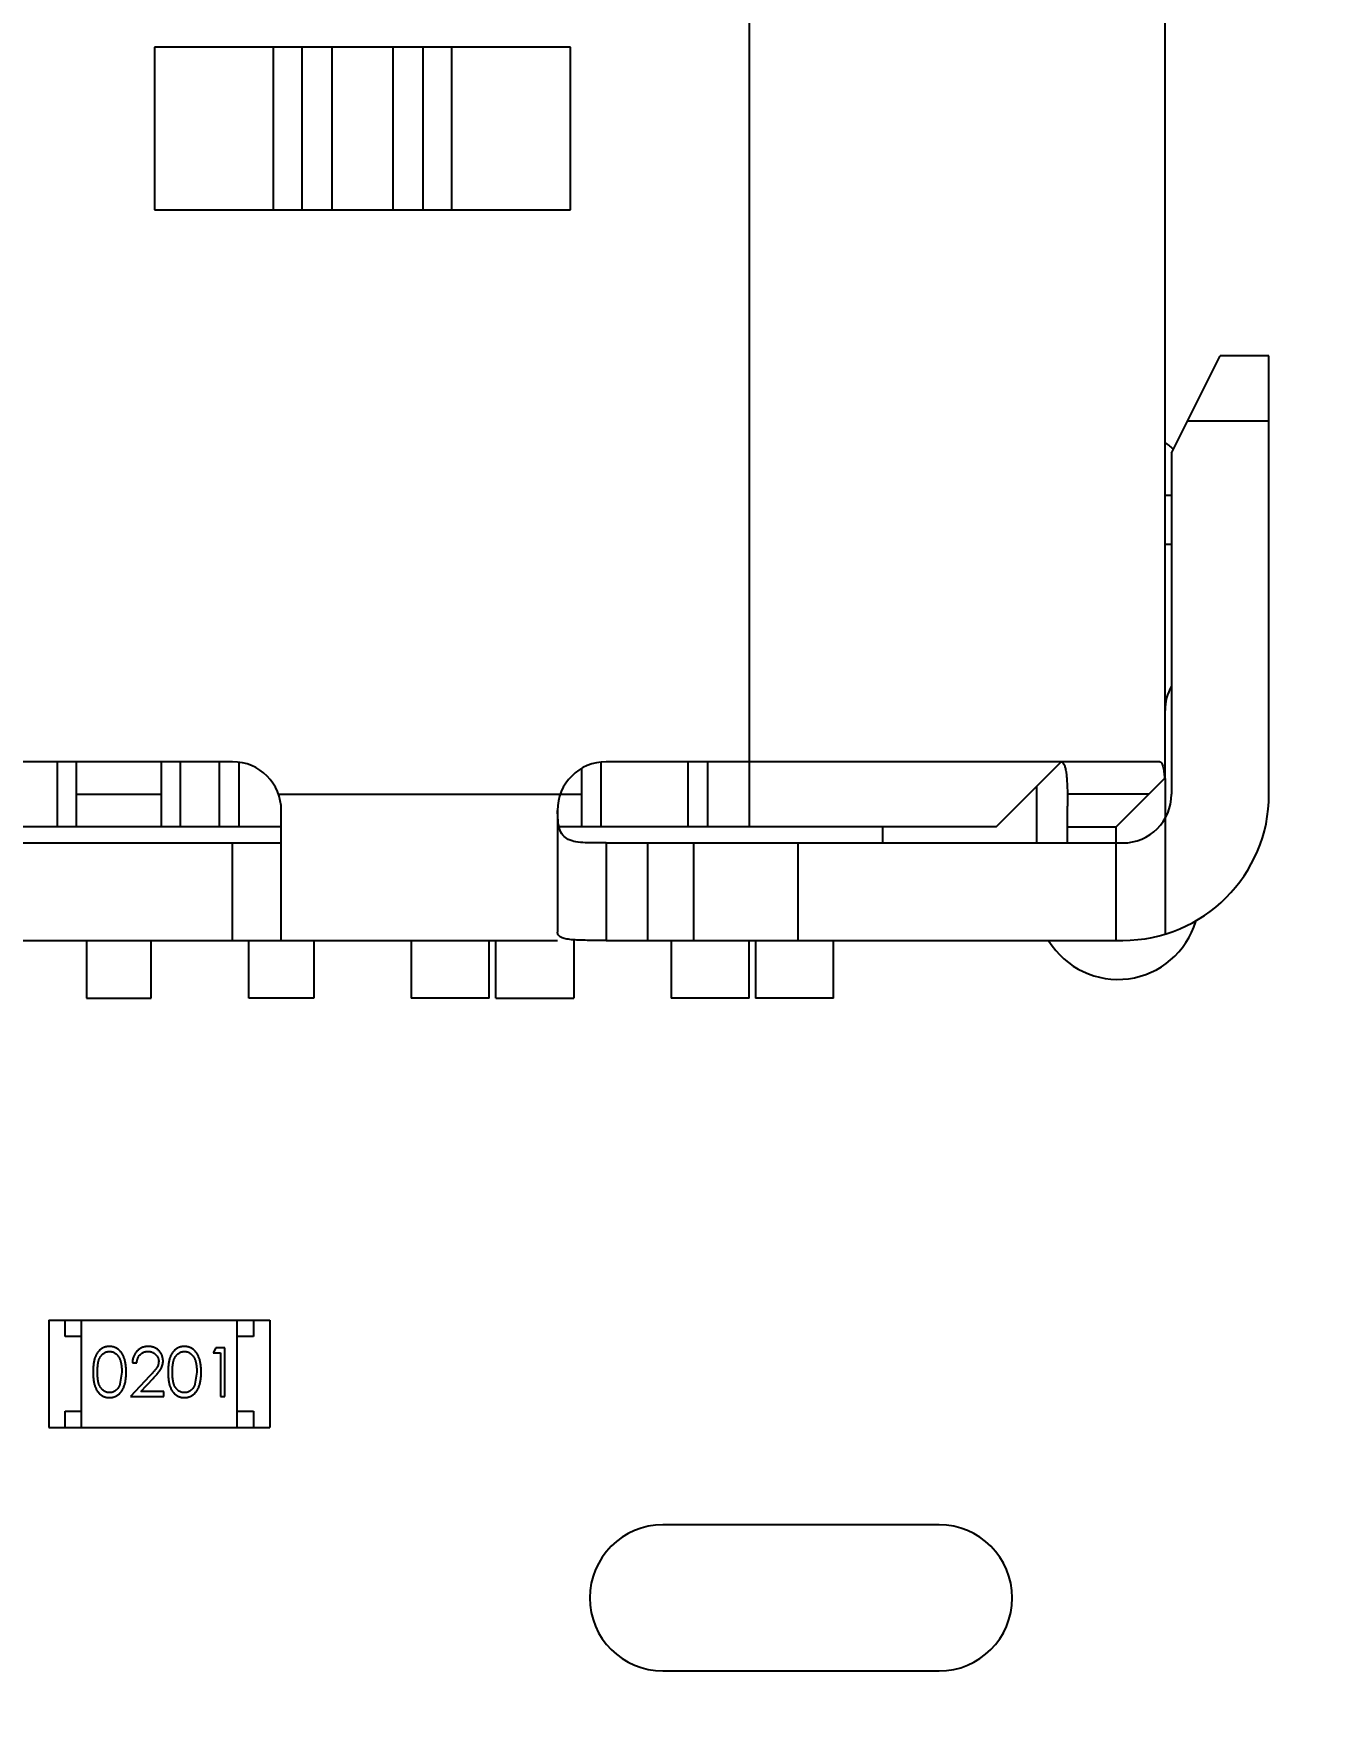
# Model space of a CAD drawing. Header units: inches. Extents: x -37.2 to 29.4, y -3.8 to 37.3.
# Drawn here: x -19.04 to -15.04, y 19.81 to 24.96 of the extents above; entities that cross this region are included whole.
import ezdxf

# ---------------------------------------------------------------- set-up
doc = ezdxf.new("R2010")
doc.units = ezdxf.units.IN
doc.header["$LTSCALE"] = 1.21
doc.header["$MEASUREMENT"] = 0
doc.header["$PDMODE"] = 3
doc.header["$PDSIZE"] = 0.3125
doc.layers.get('0').update_dxf_attribs({"linetype": 'CONTINUOUS'})
doc.layers.get('Defpoints').update_dxf_attribs({"linetype": 'CONTINUOUS'})
doc.layers.add('DIM', color=3, linetype='CONTINUOUS')
doc.styles.get("Standard").update_dxf_attribs({"font": 'txt', "width": 0.8})
doc.dimstyles.get("Standard").update_dxf_attribs({"dimtxt": 0.15625, "dimasz": 0.1875, "dimexe": 0.125, "dimexo": 0.0625, "dimgap": 0.09, "dimtad": 0, "dimtih": 1, "dimtoh": 1, "dimzin": 4, "dimdsep": 46, "dimtxsty": 'STANDARD', "dimblk": '_FILLED', "dimblk1": '_FILLED', "dimblk2": '_FILLED', "dimcen": 0.09, "dimazin": 1, "dimtp": 0.01, "dimtm": 0.01, "dimtfac": 1, "dimtofl": 0, "dimtmove": 0, "dimatfit": 3, "dimldrblk": '_FILLED', "dimfxl": 1, "dimtolj": 1, "dimtzin": 4, "dimarcsym": 0})

# ---------------------------------------------------------------- blocks, each defined once
blk = doc.blocks.new('_FILLED')
at = {"color": 0, "linetype": 'ByBlock'}
blk.add_solid([(0, 0), (-1, 0.1667), (-1, -0.1667)], dxfattribs=at)
blk = doc.blocks.new('*D5')
at = {"layer": 'Defpoints', "color": 0}
for p in [(-36.4962, 28.4485), (-28.0296, 28.4485), (-12.0218, 0.4472)]:
    blk.add_point(p, dxfattribs=at)
at = {"layer": 'DIM', "color": 0, "lineweight": -2}
for p, q in [((-28.0921, 28.4485), (-36.6212, 28.4485)), ((-36.4962, 27.4485), (-36.4962, 16.0045)), ((-36.4962, 1.4472), (-36.4962, 12.8912)), ((-12.0843, 0.4472), (-36.6212, 0.4472))]:
    blk.add_line(p, q, dxfattribs=at)
for p, rotation in [((-36.4962, 28.4485), 90), ((-36.4962, 0.4472), 270)]:
    blk.add_blockref('_FILLED', p, dxfattribs=dict(at, rotation=rotation))
at = {"layer": 'DIM', "color": 0, "insert": (-36.4962, 14.4478), "char_height": 1, "attachment_point": 5, "rotation": 90}
blk.add_mtext('\\A1;28.00', dxfattribs=at)

msp = doc.modelspace()

# ---------------------------------------------------------------- linework, layer by layer
at = {"color": 7, "linetype": 'Continuous'}
for p, q in [((-16.84, 29.7021), (-16.84, 22.5221)), ((-15.56, 22.6721), (-15.56, 29.7021)), ((-18.6703, 24.9221), (-18.6703, 24.4221)), ((-17.3898, 24.9221), (-18.6703, 24.9221)), ((-18.3042, 24.4221), (-18.3042, 24.9221)), ((-18.2156, 24.4221), (-18.2156, 24.9221)), ((-18.124, 24.9221), (-18.124, 24.4221)), ((-17.936, 24.4221), (-17.936, 24.9221)), ((-17.8445, 24.9221), (-17.8445, 24.4221)), ((-17.7559, 24.9221), (-17.7559, 24.4221)), ((-17.3898, 24.4221), (-17.3898, 24.9221)), ((-18.6703, 24.4221), (-17.3898, 24.4221)), ((-15.54, 23.6721), (-15.39, 23.9721)), ((-15.24, 23.9721), (-15.39, 23.9721)), ((-15.24, 22.6221), (-15.24, 23.9721)), ((-15.49, 23.7721), (-15.24, 23.7721)), ((-15.54, 23.6721), (-15.54, 22.6221)), ((-15.54, 23.5421), (-15.56, 23.5421)), ((-15.56, 23.3921), (-15.54, 23.3921)), ((-18.43, 22.7221), (-21.63, 22.7221)), ((-18.97, 22.7221), (-18.97, 22.5221)), ((-18.91, 22.5221), (-18.91, 22.7221)), ((-18.65, 22.7221), (-18.65, 22.5221)), ((-18.59, 22.5221), (-18.59, 22.7221)), ((-18.47, 22.5221), (-18.47, 22.7221)), ((-18.41, 22.5221), (-18.41, 22.719)), ((-17.355, 22.5221), (-17.355, 22.7004)), ((-17.295, 22.5221), (-17.295, 22.7198)), ((-15.5758, 22.7221), (-17.28, 22.7221)), ((-17.0275, 22.5221), (-17.0275, 22.7221)), ((-16.9675, 22.5221), (-16.9675, 22.7221)), ((-16.08, 22.5221), (-15.88, 22.7221)), ((-15.9551, 22.6471), (-15.9551, 22.4721)), ((-15.71, 22.5221), (-15.5617, 22.6704)), ((-15.56, 22.6704), (-15.56, 22.1913)), ((-18.91, 22.6221), (-18.65, 22.6221)), ((-18.2886, 22.6221), (-17.355, 22.6221)), ((-15.61, 22.6221), (-15.8604, 22.6221)), ((-15.8604, 22.6221), (-15.86, 22.5858)), ((-15.86, 22.4721), (-15.86, 22.5858)), ((-18.28, 22.1721), (-18.28, 22.5721)), ((-17.43, 22.5721), (-17.43, 22.1978)), ((-18.28, 22.5221), (-21.78, 22.5221)), ((-16.08, 22.5221), (-17.4242, 22.5221)), ((-16.43, 22.5221), (-16.43, 22.4721)), ((-15.86, 22.5221), (-15.71, 22.5221)), ((-15.71, 22.1721), (-15.71, 22.5221)), ((-21.78, 22.4721), (-18.28, 22.4721)), ((-18.43, 22.1721), (-18.43, 22.4721)), ((-17.28, 22.4721), (-17.28, 22.1721)), ((-17.28, 22.4721), (-15.69, 22.4721)), ((-17.1516, 22.1721), (-17.1516, 22.4721)), ((-17.0111, 22.4721), (-17.0111, 22.1721)), ((-16.6903, 22.4721), (-16.6903, 22.1721)), ((-22.63, 22.1721), (-17.43, 22.1721)), ((-18.88, 22.1721), (-18.88, 21.9939)), ((-18.68, 21.9939), (-18.68, 22.1721)), ((-18.38, 21.9939), (-18.38, 22.1721)), ((-18.18, 22.1721), (-18.18, 21.9939)), ((-17.88, 22.1721), (-17.88, 21.9939)), ((-17.64, 21.9939), (-17.64, 22.1721)), ((-17.62, 21.9939), (-17.62, 22.1721)), ((-17.38, 22.1721), (-17.38, 21.9939)), ((-17.28, 22.1721), (-15.69, 22.1721)), ((-17.08, 22.1721), (-17.08, 21.9939)), ((-16.84, 21.9939), (-16.84, 22.1721)), ((-16.82, 22.1721), (-16.82, 21.9939)), ((-16.58, 21.9939), (-16.58, 22.1721)), ((-18.88, 21.9939), (-18.68, 21.9939)), ((-18.18, 21.9939), (-18.38, 21.9939)), ((-17.64, 21.9939), (-17.88, 21.9939)), ((-17.62, 21.9939), (-17.38, 21.9939)), ((-16.84, 21.9939), (-17.08, 21.9939)), ((-16.58, 21.9939), (-16.82, 21.9939)), ((-18.9953, 21.0027), (-18.9953, 20.6727)), ((-18.9953, 21.0027), (-18.3153, 21.0026)), ((-18.9453, 20.9527), (-18.9453, 21.0027)), ((-18.8953, 20.6727), (-18.8953, 21.0027)), ((-18.4153, 20.6726), (-18.4153, 21.0026)), ((-18.3653, 21.0026), (-18.3653, 20.9526)), ((-18.3153, 21.0026), (-18.3153, 20.6726)), ((-18.8953, 20.9527), (-18.9453, 20.9527)), ((-18.3653, 20.9526), (-18.4153, 20.9526)), ((-18.4813, 20.9179), (-18.4901, 20.9025)), ((-18.4901, 20.9025), (-18.467, 20.9025)), ((-18.4535, 20.9179), (-18.4813, 20.9179)), ((-18.467, 20.9025), (-18.467, 20.7679)), ((-18.4535, 20.7679), (-18.4535, 20.9179)), ((-18.7708, 20.8429), (-18.7765, 20.8052)), ((-18.6857, 20.83), (-18.7439, 20.7679)), ((-18.7381, 20.8718), (-18.7247, 20.8718)), ((-18.5401, 20.8429), (-18.5457, 20.8052)), ((-18.7118, 20.7833), (-18.6743, 20.8234)), ((-18.642, 20.7833), (-18.7118, 20.7833)), ((-18.642, 20.7679), (-18.642, 20.7833)), ((-18.9453, 20.6727), (-18.9453, 20.7227)), ((-18.9453, 20.7227), (-18.8953, 20.7227)), ((-18.7439, 20.7679), (-18.642, 20.7679)), ((-18.467, 20.7679), (-18.4535, 20.7679)), ((-18.4153, 20.7226), (-18.3653, 20.7226)), ((-18.3653, 20.7226), (-18.3653, 20.6726)), ((-18.9953, 20.6727), (-18.3153, 20.6726)), ((-16.2553, 20.3725), (-17.1053, 20.3726)), ((-17.1053, 19.9226), (-16.2553, 19.9225))]:
    msp.add_line(p, q, dxfattribs=at)
for centre, radius, start, end in [((-15.705, 23.502), 0.25, 46.5987, 54.0381), ((-15.41, 22.88), 0.15, 150.0959, 180), ((-18.43, 22.5721), 0.15, 0, 90), ((-17.28, 22.5721), 0.15, 90, 180), ((-15.69, 22.6221), 0.45, 270, 0), ((-15.69, 22.6221), 0.15, 270, 0), ((-15.7051, 22.302), 0.25, 211.8469, 343.4185), ((-17.1053, 20.1476), 0.225, 89.9955, 269.9955), ((-16.2553, 20.1475), 0.225, 269.9955, 89.9955)]:
    msp.add_arc(centre, radius, start, end, dxfattribs=at)
for points, knots in [([(-15.8807, 22.7221), (-15.8789, 22.7221), (-15.8749, 22.7205), (-15.8707, 22.7146), (-15.8674, 22.7059), (-15.8649, 22.6943), (-15.863, 22.6798), (-15.8611, 22.6555), (-15.8606, 22.6359), (-15.8604, 22.6221)], [0, 0, 0, 0, 0.049898, 0.113038, 0.199102, 0.310754, 0.447995, 0.609955, 1, 1, 1, 1]), ([(-15.5758, 22.7221), (-15.5748, 22.7221), (-15.5726, 22.7214), (-15.5702, 22.7185), (-15.5681, 22.7142), (-15.5654, 22.7054), (-15.5631, 22.6906), (-15.5621, 22.6778), (-15.5617, 22.6704)], [0, 0, 0, 0, 0.051434, 0.114616, 0.198862, 0.307857, 0.603691, 1, 1, 1, 1]), ([(-17.28, 22.4721), (-17.2911, 22.4721), (-17.3128, 22.4721), (-17.3439, 22.4724), (-17.372, 22.4747), (-17.3963, 22.4809), (-17.415, 22.4952), (-17.425, 22.5171), (-17.4289, 22.5432), (-17.4296, 22.5621), (-17.4298, 22.5721)], [0, 0, 0, 0, 0.152712, 0.297903, 0.428287, 0.53978, 0.63798, 0.740984, 0.861776, 1, 1, 1, 1]), ([(-17.28, 22.1721), (-17.2899, 22.1721), (-17.3092, 22.1721), (-17.3373, 22.1722), (-17.3631, 22.1726), (-17.3857, 22.1739), (-17.4043, 22.1765), (-17.4183, 22.1808), (-17.428, 22.1878), (-17.43, 22.1947), (-17.43, 22.1978)], [0, 0, 0, 0, 0.184568, 0.362245, 0.525436, 0.668087, 0.785345, 0.875124, 0.941747, 1, 1, 1, 1]), ([(-18.8091, 20.9218), (-18.8103, 20.9218), (-18.8127, 20.9217), (-18.8161, 20.9213), (-18.8195, 20.9207), (-18.8228, 20.9197), (-18.826, 20.9186), (-18.8291, 20.9171), (-18.8321, 20.9154), (-18.8351, 20.9134), (-18.8379, 20.9112), (-18.8406, 20.9088), (-18.843, 20.906), (-18.8454, 20.9031), (-18.8475, 20.8999), (-18.8495, 20.8964), (-18.8514, 20.8927), (-18.853, 20.8888), (-18.8545, 20.8845), (-18.8558, 20.8798), (-18.8569, 20.8747), (-18.8577, 20.8691), (-18.8584, 20.8631), (-18.8589, 20.8568), (-18.8593, 20.85), (-18.8593, 20.8453), (-18.8593, 20.8429)], [0, 0, 0, 0, 0.033742, 0.066533, 0.099153, 0.13154, 0.164087, 0.196563, 0.229707, 0.263315, 0.297504, 0.331686, 0.366482, 0.4021, 0.438958, 0.476748, 0.515985, 0.556589, 0.599519, 0.645765, 0.695487, 0.748721, 0.805687, 0.866754, 0.931405, 1, 1, 1, 1]), ([(-18.8458, 20.8429), (-18.8458, 20.845), (-18.8458, 20.8489), (-18.8456, 20.8545), (-18.8452, 20.8598), (-18.8447, 20.8647), (-18.8441, 20.8692), (-18.8433, 20.8734), (-18.8424, 20.8771), (-18.8413, 20.8805), (-18.84, 20.8837), (-18.8387, 20.8866), (-18.8372, 20.8893), (-18.8355, 20.8918), (-18.8338, 20.8941), (-18.8319, 20.8962), (-18.8299, 20.8982), (-18.827, 20.9004), (-18.8233, 20.9028), (-18.8186, 20.9049), (-18.8137, 20.9061), (-18.8103, 20.9063), (-18.8087, 20.9064)], [0, 0, 0, 0, 0.073302, 0.142286, 0.206253, 0.266017, 0.321612, 0.372532, 0.419497, 0.462398, 0.502825, 0.541489, 0.579034, 0.615143, 0.650298, 0.684912, 0.718701, 0.752189, 0.817245, 0.879117, 0.939613, 1, 1, 1, 1]), ([(-18.7574, 20.8429), (-18.7574, 20.8452), (-18.7575, 20.8497), (-18.7577, 20.8562), (-18.7583, 20.8624), (-18.759, 20.8683), (-18.76, 20.8738), (-18.7611, 20.8789), (-18.7626, 20.8836), (-18.7641, 20.8881), (-18.766, 20.8921), (-18.7679, 20.896), (-18.77, 20.8995), (-18.7722, 20.9028), (-18.7747, 20.9059), (-18.7772, 20.9086), (-18.7799, 20.9112), (-18.7828, 20.9134), (-18.7858, 20.9154), (-18.7889, 20.9171), (-18.792, 20.9186), (-18.7953, 20.9197), (-18.7986, 20.9207), (-18.8021, 20.9213), (-18.8056, 20.9217), (-18.8079, 20.9218), (-18.8091, 20.9218)], [0, 0, 0, 0, 0.065278, 0.127205, 0.186168, 0.241675, 0.294115, 0.343609, 0.390387, 0.434463, 0.476646, 0.517002, 0.555936, 0.593716, 0.630057, 0.665601, 0.700745, 0.734917, 0.768681, 0.802087, 0.834849, 0.867433, 0.900138, 0.932806, 0.966212, 1, 1, 1, 1]), ([(-18.8087, 20.9064), (-18.807, 20.9063), (-18.8038, 20.9061), (-18.7989, 20.9049), (-18.7942, 20.9028), (-18.7905, 20.9004), (-18.7876, 20.8981), (-18.7856, 20.8961), (-18.7836, 20.8939), (-18.7818, 20.8914), (-18.7801, 20.8887), (-18.7786, 20.8858), (-18.7771, 20.8826), (-18.7758, 20.8792), (-18.7747, 20.8755), (-18.7736, 20.8716), (-18.7728, 20.8674), (-18.772, 20.863), (-18.7715, 20.8583), (-18.7711, 20.8534), (-18.7709, 20.8483), (-18.7709, 20.8447), (-18.7708, 20.8429)], [0, 0, 0, 0, 0.059689, 0.119507, 0.181075, 0.246162, 0.279894, 0.314468, 0.350403, 0.387474, 0.426147, 0.466624, 0.508745, 0.553328, 0.600058, 0.649177, 0.700552, 0.754894, 0.811825, 0.871514, 0.934319, 1, 1, 1, 1]), ([(-18.6892, 20.9218), (-18.6909, 20.9217), (-18.6942, 20.9217), (-18.699, 20.921), (-18.7036, 20.9199), (-18.7081, 20.9183), (-18.7123, 20.9163), (-18.7163, 20.9139), (-18.7201, 20.9111), (-18.7237, 20.9078), (-18.7269, 20.9041), (-18.7298, 20.9002), (-18.7323, 20.8961), (-18.7343, 20.8917), (-18.7359, 20.8871), (-18.7371, 20.8822), (-18.7379, 20.8771), (-18.738, 20.8736), (-18.7381, 20.8718)], [0, 0, 0, 0, 0.06445, 0.126725, 0.187421, 0.247417, 0.306749, 0.366595, 0.427749, 0.490235, 0.553031, 0.614805, 0.676505, 0.738096, 0.801021, 0.864897, 0.931209, 1, 1, 1, 1]), ([(-18.7247, 20.8718), (-18.7245, 20.8731), (-18.7243, 20.8757), (-18.7236, 20.8795), (-18.7226, 20.883), (-18.7214, 20.8864), (-18.7199, 20.8894), (-18.7181, 20.8923), (-18.7161, 20.895), (-18.7139, 20.8973), (-18.7114, 20.8994), (-18.7088, 20.9013), (-18.706, 20.9029), (-18.7031, 20.9042), (-18.7, 20.9052), (-18.6968, 20.9059), (-18.6934, 20.9063), (-18.6911, 20.9064), (-18.6899, 20.9064)], [0, 0, 0, 0, 0.073648, 0.143686, 0.210962, 0.275557, 0.338064, 0.399311, 0.4594, 0.51934, 0.579024, 0.637809, 0.695959, 0.754122, 0.813113, 0.873453, 0.935561, 1, 1, 1, 1]), ([(-18.6899, 20.9064), (-18.6888, 20.9064), (-18.6866, 20.9063), (-18.6834, 20.9059), (-18.6802, 20.9052), (-18.6773, 20.9042), (-18.6744, 20.9029), (-18.6717, 20.9014), (-18.6692, 20.8995), (-18.6668, 20.8974), (-18.6646, 20.8952), (-18.6627, 20.8927), (-18.661, 20.8902), (-18.6597, 20.8876), (-18.6586, 20.8848), (-18.6579, 20.882), (-18.6574, 20.879), (-18.6574, 20.877), (-18.6574, 20.876)], [0, 0, 0, 0, 0.068027, 0.133505, 0.19695, 0.26027, 0.322741, 0.384982, 0.448465, 0.513424, 0.578224, 0.640011, 0.700094, 0.760067, 0.819012, 0.877878, 0.938035, 1, 1, 1, 1]), ([(-18.6439, 20.8772), (-18.644, 20.8787), (-18.644, 20.8816), (-18.6446, 20.8859), (-18.6456, 20.89), (-18.6469, 20.8941), (-18.6488, 20.8979), (-18.6509, 20.9016), (-18.6535, 20.9052), (-18.6564, 20.9085), (-18.6596, 20.9117), (-18.6631, 20.9143), (-18.6669, 20.9166), (-18.6709, 20.9186), (-18.6751, 20.92), (-18.6796, 20.921), (-18.6843, 20.9217), (-18.6876, 20.9217), (-18.6892, 20.9218)], [0, 0, 0, 0, 0.06271, 0.123347, 0.183401, 0.242828, 0.302097, 0.36242, 0.423725, 0.487032, 0.550491, 0.612709, 0.674265, 0.73617, 0.799211, 0.863483, 0.930525, 1, 1, 1, 1]), ([(-18.6743, 20.8234), (-18.6728, 20.8249), (-18.6701, 20.8279), (-18.6661, 20.8322), (-18.6625, 20.8364), (-18.6594, 20.8402), (-18.6565, 20.8439), (-18.654, 20.8472), (-18.6519, 20.8504), (-18.6496, 20.8542), (-18.6473, 20.859), (-18.6454, 20.8649), (-18.6441, 20.8709), (-18.644, 20.8751), (-18.6439, 20.8772)], [0, 0, 0, 0, 0.09953, 0.192079, 0.277712, 0.357454, 0.429648, 0.495771, 0.555538, 0.608657, 0.707578, 0.804328, 0.901298, 1, 1, 1, 1]), ([(-18.5784, 20.9218), (-18.5796, 20.9217), (-18.5819, 20.9217), (-18.5853, 20.9213), (-18.5887, 20.9206), (-18.592, 20.9197), (-18.5952, 20.9185), (-18.5983, 20.9171), (-18.6014, 20.9154), (-18.6043, 20.9134), (-18.6071, 20.9112), (-18.6098, 20.9088), (-18.6123, 20.906), (-18.6146, 20.9031), (-18.6167, 20.8999), (-18.6188, 20.8964), (-18.6206, 20.8927), (-18.6223, 20.8887), (-18.6237, 20.8844), (-18.625, 20.8797), (-18.6261, 20.8746), (-18.627, 20.8691), (-18.6277, 20.8631), (-18.6282, 20.8567), (-18.6285, 20.8499), (-18.6285, 20.8453), (-18.6285, 20.8429)], [0, 0, 0, 0, 0.033742, 0.066533, 0.099153, 0.13154, 0.164087, 0.196563, 0.229707, 0.263315, 0.297504, 0.331686, 0.366482, 0.4021, 0.438958, 0.476748, 0.515985, 0.556589, 0.599519, 0.645765, 0.695487, 0.748721, 0.805687, 0.866754, 0.931405, 1, 1, 1, 1]), ([(-18.6151, 20.8429), (-18.6151, 20.8449), (-18.615, 20.8488), (-18.6148, 20.8545), (-18.6144, 20.8598), (-18.6139, 20.8647), (-18.6133, 20.8692), (-18.6125, 20.8733), (-18.6116, 20.8771), (-18.6105, 20.8805), (-18.6092, 20.8836), (-18.6079, 20.8865), (-18.6064, 20.8892), (-18.6048, 20.8917), (-18.603, 20.8941), (-18.6011, 20.8962), (-18.5991, 20.8981), (-18.5962, 20.9004), (-18.5925, 20.9027), (-18.5878, 20.9049), (-18.5829, 20.9061), (-18.5796, 20.9063), (-18.5779, 20.9064)], [0, 0, 0, 0, 0.073302, 0.142286, 0.206253, 0.266017, 0.321612, 0.372532, 0.419497, 0.462398, 0.502825, 0.541489, 0.579034, 0.615143, 0.650298, 0.684912, 0.718701, 0.752189, 0.817245, 0.879117, 0.939613, 1, 1, 1, 1]), ([(-18.5266, 20.8429), (-18.5266, 20.8452), (-18.5267, 20.8496), (-18.527, 20.8562), (-18.5275, 20.8624), (-18.5283, 20.8683), (-18.5292, 20.8737), (-18.5304, 20.8789), (-18.5318, 20.8836), (-18.5334, 20.888), (-18.5352, 20.8921), (-18.5371, 20.896), (-18.5392, 20.8995), (-18.5415, 20.9028), (-18.5439, 20.9058), (-18.5464, 20.9086), (-18.5492, 20.9111), (-18.552, 20.9134), (-18.555, 20.9154), (-18.5581, 20.9171), (-18.5613, 20.9185), (-18.5645, 20.9197), (-18.5679, 20.9206), (-18.5713, 20.9213), (-18.5748, 20.9217), (-18.5772, 20.9217), (-18.5784, 20.9218)], [0, 0, 0, 0, 0.065278, 0.127205, 0.186168, 0.241675, 0.294115, 0.343609, 0.390387, 0.434463, 0.476646, 0.517002, 0.555936, 0.593716, 0.630057, 0.665601, 0.700745, 0.734917, 0.768681, 0.802087, 0.834849, 0.867433, 0.900138, 0.932806, 0.966212, 1, 1, 1, 1]), ([(-18.5779, 20.9064), (-18.5763, 20.9063), (-18.573, 20.9061), (-18.5681, 20.9049), (-18.5635, 20.9027), (-18.5597, 20.9004), (-18.5569, 20.8981), (-18.5548, 20.8961), (-18.5529, 20.8939), (-18.5511, 20.8914), (-18.5494, 20.8887), (-18.5478, 20.8857), (-18.5464, 20.8826), (-18.5451, 20.8791), (-18.5439, 20.8755), (-18.5428, 20.8716), (-18.542, 20.8674), (-18.5413, 20.863), (-18.5408, 20.8583), (-18.5403, 20.8534), (-18.5401, 20.8482), (-18.5401, 20.8447), (-18.5401, 20.8429)], [0, 0, 0, 0, 0.059689, 0.119507, 0.181075, 0.246162, 0.279894, 0.314468, 0.350403, 0.387474, 0.426147, 0.466624, 0.508745, 0.553328, 0.600058, 0.649177, 0.700552, 0.754894, 0.811825, 0.871514, 0.934319, 1, 1, 1, 1]), ([(-18.8593, 20.8429), (-18.8593, 20.8405), (-18.8593, 20.8359), (-18.8589, 20.8291), (-18.8585, 20.8227), (-18.8577, 20.8168), (-18.8568, 20.8113), (-18.8558, 20.8061), (-18.8544, 20.8014), (-18.8529, 20.7971), (-18.8512, 20.7931), (-18.8494, 20.7893), (-18.8474, 20.7859), (-18.8452, 20.7827), (-18.8429, 20.7797), (-18.8404, 20.777), (-18.8378, 20.7745), (-18.835, 20.7723), (-18.832, 20.7704), (-18.829, 20.7687), (-18.8259, 20.7673), (-18.8227, 20.7661), (-18.8195, 20.7652), (-18.8161, 20.7646), (-18.8127, 20.7641), (-18.8103, 20.7641), (-18.8091, 20.7641)], [0, 0, 0, 0, 0.068113, 0.132564, 0.193427, 0.250218, 0.303569, 0.353576, 0.400235, 0.443586, 0.484619, 0.524292, 0.56238, 0.599049, 0.63494, 0.669782, 0.704009, 0.737842, 0.771098, 0.803896, 0.836415, 0.868639, 0.900715, 0.933378, 0.966213, 1, 1, 1, 1]), ([(-18.8087, 20.7795), (-18.8103, 20.7796), (-18.8137, 20.7797), (-18.8185, 20.781), (-18.8233, 20.7831), (-18.827, 20.7855), (-18.8299, 20.7878), (-18.8319, 20.7897), (-18.8338, 20.7919), (-18.8356, 20.7942), (-18.8372, 20.7967), (-18.8387, 20.7994), (-18.8401, 20.8023), (-18.8413, 20.8054), (-18.8424, 20.8088), (-18.8433, 20.8126), (-18.8441, 20.8167), (-18.8447, 20.8212), (-18.8452, 20.8261), (-18.8456, 20.8314), (-18.8458, 20.837), (-18.8458, 20.8409), (-18.8458, 20.8429)], [0, 0, 0, 0, 0.060034, 0.120278, 0.182348, 0.247919, 0.281641, 0.315701, 0.350322, 0.385703, 0.421819, 0.459196, 0.497866, 0.538301, 0.58121, 0.628183, 0.679403, 0.734699, 0.794074, 0.858416, 0.927049, 1, 1, 1, 1]), ([(-18.8091, 20.7641), (-18.808, 20.7641), (-18.8056, 20.7641), (-18.8021, 20.7646), (-18.7986, 20.7652), (-18.7953, 20.7662), (-18.792, 20.7674), (-18.7888, 20.7688), (-18.7857, 20.7706), (-18.7827, 20.7726), (-18.7798, 20.7748), (-18.7771, 20.7774), (-18.7745, 20.7801), (-18.7721, 20.7832), (-18.7698, 20.7865), (-18.7678, 20.79), (-18.7658, 20.7938), (-18.7641, 20.7979), (-18.7624, 20.8023), (-18.7611, 20.807), (-18.7599, 20.8121), (-18.759, 20.8176), (-18.7583, 20.8234), (-18.7577, 20.8296), (-18.7575, 20.8361), (-18.7574, 20.8406), (-18.7574, 20.8429)], [0, 0, 0, 0, 0.033824, 0.067298, 0.10028, 0.133019, 0.165736, 0.198792, 0.232372, 0.266409, 0.301016, 0.336196, 0.371972, 0.408574, 0.446394, 0.485225, 0.525372, 0.567224, 0.611081, 0.65775, 0.70702, 0.759235, 0.814484, 0.873227, 0.934937, 1, 1, 1, 1]), ([(-18.6574, 20.876), (-18.6574, 20.8743), (-18.6576, 20.8711), (-18.6586, 20.8663), (-18.6603, 20.8617), (-18.6623, 20.8579), (-18.6643, 20.8548), (-18.6662, 20.8521), (-18.6686, 20.8491), (-18.6712, 20.8459), (-18.6743, 20.8423), (-18.6778, 20.8385), (-18.6816, 20.8343), (-18.6843, 20.8315), (-18.6857, 20.83)], [0, 0, 0, 0, 0.088014, 0.174976, 0.2638, 0.355443, 0.406413, 0.465519, 0.533076, 0.609353, 0.693899, 0.787171, 0.889197, 1, 1, 1, 1]), ([(-18.6285, 20.8429), (-18.6285, 20.8405), (-18.6285, 20.8358), (-18.6282, 20.8291), (-18.6277, 20.8227), (-18.627, 20.8168), (-18.6261, 20.8112), (-18.625, 20.8061), (-18.6237, 20.8014), (-18.6222, 20.797), (-18.6205, 20.793), (-18.6186, 20.7893), (-18.6166, 20.7858), (-18.6144, 20.7826), (-18.6121, 20.7797), (-18.6097, 20.7769), (-18.607, 20.7745), (-18.6042, 20.7723), (-18.6013, 20.7704), (-18.5983, 20.7687), (-18.5952, 20.7672), (-18.592, 20.7661), (-18.5887, 20.7652), (-18.5854, 20.7645), (-18.5819, 20.7641), (-18.5796, 20.7641), (-18.5784, 20.7641)], [0, 0, 0, 0, 0.068113, 0.132564, 0.193427, 0.250218, 0.303569, 0.353576, 0.400235, 0.443586, 0.484619, 0.524292, 0.56238, 0.599049, 0.63494, 0.669782, 0.704009, 0.737842, 0.771098, 0.803896, 0.836415, 0.868639, 0.900715, 0.933378, 0.966213, 1, 1, 1, 1]), ([(-18.5779, 20.7795), (-18.5796, 20.7795), (-18.5829, 20.7797), (-18.5878, 20.781), (-18.5925, 20.7831), (-18.5963, 20.7855), (-18.5991, 20.7878), (-18.6012, 20.7897), (-18.6031, 20.7918), (-18.6048, 20.7941), (-18.6065, 20.7967), (-18.6079, 20.7994), (-18.6093, 20.8023), (-18.6105, 20.8054), (-18.6116, 20.8088), (-18.6125, 20.8126), (-18.6133, 20.8167), (-18.614, 20.8212), (-18.6144, 20.8261), (-18.6148, 20.8314), (-18.615, 20.837), (-18.6151, 20.8409), (-18.6151, 20.8429)], [0, 0, 0, 0, 0.060034, 0.120278, 0.182348, 0.247919, 0.281641, 0.315701, 0.350322, 0.385703, 0.421819, 0.459196, 0.497866, 0.538301, 0.58121, 0.628183, 0.679403, 0.734699, 0.794074, 0.858416, 0.927049, 1, 1, 1, 1]), ([(-18.5784, 20.7641), (-18.5772, 20.7641), (-18.5748, 20.7641), (-18.5713, 20.7646), (-18.5679, 20.7652), (-18.5645, 20.7662), (-18.5613, 20.7674), (-18.5581, 20.7688), (-18.555, 20.7706), (-18.552, 20.7725), (-18.5491, 20.7748), (-18.5463, 20.7773), (-18.5437, 20.7801), (-18.5413, 20.7832), (-18.5391, 20.7865), (-18.537, 20.79), (-18.5351, 20.7938), (-18.5333, 20.7979), (-18.5317, 20.8023), (-18.5304, 20.807), (-18.5292, 20.8121), (-18.5282, 20.8176), (-18.5275, 20.8234), (-18.527, 20.8296), (-18.5267, 20.8361), (-18.5266, 20.8406), (-18.5266, 20.8429)], [0, 0, 0, 0, 0.033824, 0.067298, 0.10028, 0.133019, 0.165736, 0.198792, 0.232372, 0.266409, 0.301016, 0.336196, 0.371972, 0.408574, 0.446394, 0.485225, 0.525372, 0.567224, 0.611081, 0.65775, 0.70702, 0.759235, 0.814484, 0.873227, 0.934937, 1, 1, 1, 1]), ([(-18.7765, 20.8052), (-18.7769, 20.8042), (-18.7777, 20.8021), (-18.779, 20.7992), (-18.7805, 20.7965), (-18.7821, 20.7939), (-18.7838, 20.7916), (-18.7857, 20.7895), (-18.7877, 20.7876), (-18.7905, 20.7853), (-18.7942, 20.783), (-18.7989, 20.781), (-18.8037, 20.7797), (-18.807, 20.7795), (-18.8087, 20.7795)], [0, 0, 0, 0, 0.075949, 0.148549, 0.218996, 0.286119, 0.351826, 0.416074, 0.478265, 0.540325, 0.660405, 0.774606, 0.887187, 1, 1, 1, 1]), ([(-18.5457, 20.8052), (-18.5461, 20.8042), (-18.5469, 20.8021), (-18.5482, 20.7992), (-18.5497, 20.7965), (-18.5513, 20.7939), (-18.553, 20.7916), (-18.5549, 20.7895), (-18.5569, 20.7876), (-18.5597, 20.7853), (-18.5634, 20.783), (-18.5681, 20.781), (-18.5729, 20.7797), (-18.5763, 20.7795), (-18.5779, 20.7795)], [0, 0, 0, 0, 0.075949, 0.148549, 0.218996, 0.286119, 0.351826, 0.416074, 0.478265, 0.540325, 0.660405, 0.774606, 0.887187, 1, 1, 1, 1])]:
    msp.add_open_spline(points, degree=3, knots=knots, dxfattribs=at)

# ---------------------------------------------------------------- dimensions: what is measured, and where the dimension line sits
at = {"layer": 'DIM'}
dim = msp.add_linear_dim(base=(-36.4962, 28.4485), p1=(-12.0218, 0.4472), p2=(-28.0296, 28.4485), angle=90, dimstyle='STANDARD', override={"dimtxt": 1, "dimasz": 1, "dimtih": 0, "dimtoh": 0, "dimzin": 0, "dimcen": 0.198, "dimadec": 0, "dimazin": 0, "dimtp": 0, "dimtm": 0, "dimtdec": 4, "dimtzin": 0}, dxfattribs=at)
dim.commit()
dim.dimension.update_dxf_attribs({"geometry": '*D5', "text_midpoint": (-36.4962, 14.4478)})

doc.saveas('drawing.dxf')
